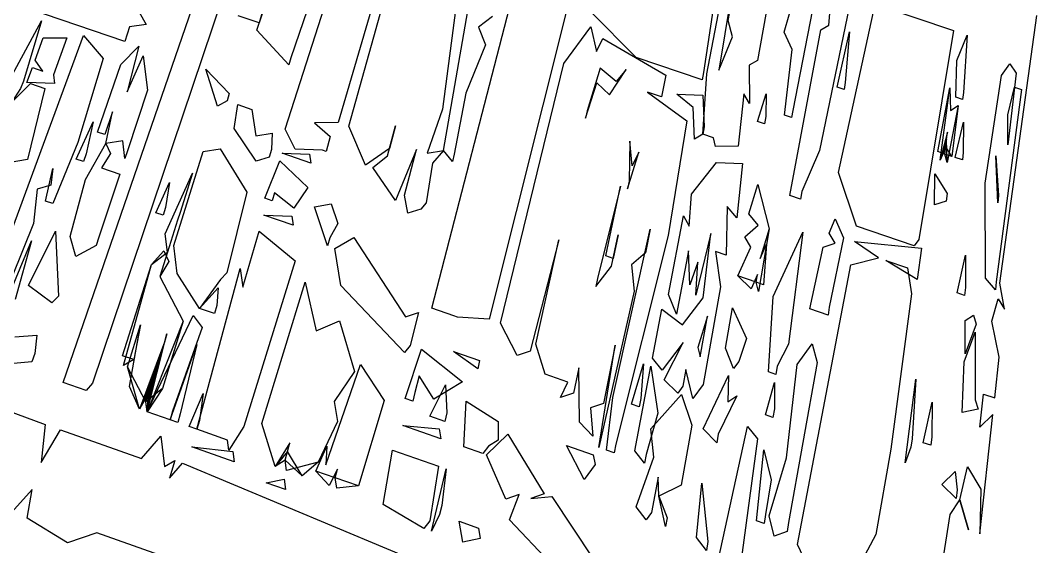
# Model space of a CAD drawing. Extents: x -685 to 123, y -1272 to 108.
# Drawn here: x 3.5 to 114.9, y -98.1 to -40.4 of the extents above; entities that cross this region are included whole.
import ezdxf

# ---------------------------------------------------------------- set-up
doc = ezdxf.new("R2010")
doc.units = 0

msp = doc.modelspace()

# ---------------------------------------------------------------- linework, layer by layer
for p, q in [((38.9547, 1.6437), (11.4152, -80.1514)), ((8.1879, -80.0692), (35.4875, -0.7708)), ((70.8278, -9.5838), (54.9043, -73.1464)), ((47.9184, -19.0225), (38.3357, -51.5862)), ((32.5405, -52.3195), (42.7539, -20.3947)), ((34.6651, -23.2058), (29.662, -40.6668)), ((40.0235, -24.2075), (33.1578, -44.4787)), ((29.4182, -41.454), (33.8161, -28.5796)), ((82.9777, -28.414), (80.074, -45.8341)), ((39.5069, -51.9867), (45.4075, -30.8511)), ((78.7817, -46.2328), (81.6894, -31.0748)), ((14.9295, -42.6883), (-14.1708, -32.7437)), ((51.9188, -33.8613), (49.771, -50.1394)), ((49.8936, -54.6368), (53.4148, -34.3653)), ((87.2556, -41.6762), (89.3046, -34.3996)), ((79.8049, -36.758), (78.4006, -46.1041)), ((81.0976, -40.4181), (81.8132, -36.6322)), ((85.8133, -36.3818), (84.306, -44.7731)), ((91.0308, -35.7605), (88.1985, -50.2521)), ((92.1504, -40.8995), (92.515, -36.2568)), ((15.4108, -37.5575), (17.2805, -40.8277)), ((48.5938, -71.9334), (57.5346, -37.3999)), ((94.6247, -37.7497), (91.1377, -54.6376)), ((93.2084, -57.0549), (97.2314, -38.6219)), ((97.2314, -38.6219), (105.8176, -41.4947)), ((29.662, -40.6668), (27.3706, -39.8873)), ((55.263, -39.9617), (53.7355, -41.1275)), ((71.0059, -44.4437), (65.9994, -39.4286)), ((110.8941, -69.1836), (114.934, -39.8414)), ((1.6529, -48.1535), (5.7918, -40.4582)), ((5.7918, -40.4582), (3.8196, -47.0472)), ((15.4752, -41.0961), (14.9295, -42.6883)), ((17.2805, -40.8277), (15.4752, -41.0961)), ((53.7355, -41.1275), (54.4845, -43.0759)), ((63.0702, -45.134), (66.0314, -41.0951)), ((66.0314, -41.0951), (66.6507, -43.8111)), ((81.5626, -42.2056), (81.0976, -40.4181)), ((91.2748, -41.4098), (92.1504, -40.8995)), ((-0.9067, -72.7185), (10.4117, -42.0379)), ((5.1, -44.7359), (5.98, -42.3181)), ((5.98, -42.3181), (8.5848, -42.3098)), ((8.5848, -42.3098), (7.1392, -46.3492)), ((10.4117, -42.0379), (12.5537, -44.5686)), ((32.9189, -45.2782), (29.4182, -41.454)), ((80.074, -45.8341), (81.5626, -42.2056)), ((88.1215, -43.5947), (87.2556, -41.6762)), ((87.8677, -59.5868), (91.2748, -41.4098)), ((93.0477, -47.7183), (94.4023, -41.6549)), ((94.4023, -41.6549), (93.9321, -47.1909)), ((105.8176, -41.4947), (102.0051, -64.3927)), ((106.1726, -44.7997), (107.3142, -41.9954)), ((107.3142, -41.9954), (106.9124, -48.281)), ((14.4909, -45.2318), (16.4718, -43.2154)), ((16.4718, -43.2154), (15.2169, -48.2057)), ((54.4845, -43.0759), (52.322, -48.3744)), ((66.6507, -43.8111), (67.3746, -42.3811)), ((67.3746, -42.3811), (74.2749, -46.3883)), ((12.5537, -44.5686), (9.8065, -53.7673)), ((15.2169, -48.2057), (16.9732, -44.2815)), ((16.9732, -44.2815), (17.4402, -48.0558)), ((33.1578, -44.4787), (32.9189, -45.2782)), ((78.2489, -46.8907), (71.0059, -44.4437)), ((87.2959, -50.7899), (88.1215, -43.5947)), ((4.21, -47.1813), (4.8044, -45.548)), ((4.8044, -45.548), (5.9715, -45.9485)), ((5.9715, -45.9485), (5.1, -44.7359)), ((11.9618, -52.6329), (14.4909, -45.2318)), ((56.1244, -73.5679), (63.0702, -45.134)), ((67.0675, -45.6391), (65.6327, -50.2899)), ((68.8089, -47.0771), (67.0675, -45.6391)), ((84.306, -44.7731), (83.4061, -45.2964)), ((83.4061, -45.2964), (83.4583, -49.4926)), ((106.0533, -48.8079), (106.1726, -44.7997)), ((111.0763, -46.4438), (112.009, -45.1556)), ((112.009, -45.1556), (112.6747, -46.1777)), ((7.1392, -46.3492), (7.2369, -47.3002)), ((25.1137, -49.7754), (23.8124, -45.7239)), ((23.8124, -45.7239), (26.4043, -48.4066)), ((68.0831, -48.5379), (69.9112, -45.7558)), ((69.9112, -45.7558), (68.8089, -47.0771)), ((74.2749, -46.3883), (73.7943, -48.7651)), ((78.4006, -46.1041), (78.2489, -46.8907)), ((78.3321, -52.8722), (78.7817, -46.2328)), ((109.296, -58.2266), (111.0763, -46.4438)), ((112.6747, -46.1777), (111.7854, -54.0314)), ((2.5249, -49.3845), (4.6003, -47.3154)), ((3.52, -47.8682), (2.5249, -49.3845)), ((3.8196, -47.0472), (3.52, -47.8682)), ((7.2369, -47.3002), (4.21, -47.1813)), ((6.1626, -47.8522), (4.258, -55.6478)), ((4.6003, -47.3154), (6.1626, -47.8522)), ((65.455, -51.0969), (66.7205, -47.2214)), ((66.7205, -47.2214), (68.0831, -48.5379)), ((93.8095, -47.975), (93.0477, -47.7183)), ((93.9321, -47.1909), (93.8095, -47.975)), ((104.0836, -54.7762), (105.3942, -47.7709)), ((104.3645, -55.7137), (105.3942, -47.7709)), ((104.3645, -55.7137), (105.3942, -47.7709)), ((104.3645, -55.7137), (105.3942, -47.7709)), ((105.3942, -47.7709), (105.4707, -50.2519)), ((105.3942, -47.7709), (105.4707, -50.2519)), ((105.3942, -47.7709), (105.4707, -50.2519)), ((105.3942, -47.7709), (105.4707, -50.2519)), ((111.7638, -50.7277), (112.4994, -47.7259)), ((112.4994, -47.7259), (113.2566, -47.9799)), ((17.4402, -48.0558), (15.2313, -54.6957)), ((26.4043, -48.4066), (26.1498, -49.2232)), ((52.322, -48.3744), (51.0686, -55.0384)), ((73.7943, -48.7651), (72.2591, -48.2453)), ((72.2591, -48.2453), (76.5555, -51.4099)), ((77.2523, -49.936), (75.4885, -48.4889)), ((75.4885, -48.4889), (78.3272, -48.6023)), ((78.3272, -48.6023), (78.4856, -52.0642)), ((82.8355, -48.4403), (82.2042, -54.1855)), ((83.4583, -49.4926), (82.8355, -48.4403)), ((84.3263, -51.4797), (85.2717, -48.4242)), ((85.2717, -48.4242), (85.2366, -50.9392)), ((106.8138, -49.0636), (106.0533, -48.8079)), ((106.9124, -48.281), (106.8138, -49.0636)), ((113.2566, -47.9799), (110.4971, -69.0485)), ((26.1498, -49.2232), (25.1137, -49.7754)), ((26.9481, -52.2291), (27.319, -49.6235)), ((27.319, -49.6235), (28.879, -50.1575)), ((49.771, -50.1394), (48.1144, -54.9299)), ((77.403, -53.4202), (77.2523, -49.936)), ((106.3339, -49.7208), (105.1372, -55.9748)), ((106.3339, -49.7208), (105.1372, -55.9748)), ((105.4707, -50.2519), (106.3339, -49.7208)), ((105.4707, -50.2519), (106.3339, -49.7208)), ((105.4707, -50.2519), (106.3339, -49.7208)), ((105.4707, -50.2519), (106.3339, -49.7208)), ((106.3339, -49.7208), (105.6262, -55.2971)), ((106.3339, -49.7208), (105.6262, -55.2971)), ((13.5984, -50.4071), (12.7501, -52.9042)), ((12.8601, -53.879), (13.5984, -50.4071)), ((28.879, -50.1575), (29.3019, -53.0363)), ((65.6327, -50.2899), (65.455, -51.0969)), ((85.2366, -50.9392), (85.0965, -51.7403)), ((88.0642, -51.0496), (87.2959, -50.7899)), ((88.1985, -50.2521), (88.0642, -51.0496)), ((111.7854, -54.0314), (111.7638, -50.7277)), ((9.6191, -55.5938), (11.4606, -51.5274)), ((11.4606, -51.5274), (10.7032, -55.0202)), ((29.3349, -55.814), (26.9481, -52.2291)), ((33.6236, -54.5185), (32.5405, -52.3195)), ((38.3357, -51.5862), (35.7587, -51.6071)), ((35.7587, -51.6071), (37.4787, -53.1016)), ((41.3367, -56.2464), (39.5069, -51.9867)), ((43.754, -55.2499), (44.6382, -51.9439)), ((44.6382, -51.9439), (43.9763, -54.4187)), ((76.5555, -51.4099), (74.5349, -63.9642)), ((78.4856, -52.0642), (78.3321, -52.8722)), ((85.0965, -51.7403), (84.3263, -51.4797)), ((106.0121, -55.4273), (106.8983, -51.5571)), ((106.8983, -51.5571), (106.884, -54.8817)), ((12.7501, -52.9042), (11.9618, -52.6329)), ((29.3019, -53.0363), (31.1198, -52.7445)), ((31.1198, -52.7445), (31.0177, -54.5436)), ((37.4787, -53.1016), (37.0084, -54.7629)), ((78.3321, -52.8722), (77.403, -53.4202)), ((79.493, -53.266), (78.3321, -52.8722)), ((79.7289, -54.2095), (79.493, -53.266)), ((105.1644, -52.6312), (104.3645, -55.7137)), ((105.0616, -53.43), (104.3645, -55.7137)), ((104.9584, -54.2318), (105.0616, -53.43)), ((105.0616, -53.43), (105.1644, -52.6312)), ((105.1372, -55.9748), (105.0616, -53.43)), ((9.8065, -53.7673), (7.0414, -60.4659)), ((10.6254, -57.8478), (12.8601, -53.879)), ((14.7219, -53.583), (12.8601, -53.879)), ((12.8601, -53.879), (13.3664, -54.9942)), ((14.9504, -55.5401), (14.7219, -53.583)), ((23.5516, -54.755), (25.3903, -54.4586)), ((25.3903, -54.4586), (28.3187, -59.2034)), ((31.0177, -54.5436), (30.7692, -55.3807)), ((36.6153, -54.6282), (33.6236, -54.5185)), ((43.9763, -54.4187), (41.3367, -56.2464)), ((46.9387, -54.5279), (44.6127, -60.1343)), ((45.6277, -59.5574), (46.9387, -54.5279)), ((70.3203, -53.6215), (70.2487, -58.0052)), ((70.5901, -56.3482), (70.3203, -53.6215)), ((82.2042, -54.1855), (79.7289, -54.2095)), ((104.9584, -54.2318), (104.3645, -55.7137)), ((104.8548, -55.0366), (104.9584, -54.2318)), ((105.6262, -55.2971), (104.9584, -54.2318)), ((4.258, -55.6478), (2.3619, -55.95)), ((10.4127, -55.8677), (9.6191, -55.5938)), ((10.7032, -55.0202), (10.4127, -55.8677)), ((13.3664, -54.9942), (12.3982, -56.5528)), ((15.2313, -54.6957), (14.9504, -55.5401)), ((20.3175, -65.0644), (23.5516, -54.755)), ((30.7692, -55.3807), (29.3349, -55.814)), ((35.3512, -56.0307), (32.1987, -54.9489)), ((32.1987, -54.9489), (35.1972, -55.0582)), ((35.1972, -55.0582), (35.3512, -56.0307)), ((37.0084, -54.7629), (36.6153, -54.6282)), ((42.1245, -56.5165), (43.754, -55.2499)), ((48.1144, -54.9299), (49.8936, -54.6368)), ((49.8936, -54.6368), (48.6857, -56.03)), ((50.8602, -55.8688), (49.8936, -54.6368)), ((51.0686, -55.0384), (50.8602, -55.8688)), ((70.0771, -58.8384), (71.3181, -54.8359)), ((71.3181, -54.8359), (70.5901, -56.3482)), ((91.1377, -54.6376), (89.1775, -59.1567)), ((104.8548, -55.0366), (104.0836, -54.7762)), ((105.1372, -55.9748), (104.8548, -55.0366)), ((105.6262, -55.2971), (104.8548, -55.0366)), ((106.7839, -55.688), (106.0121, -55.4273)), ((106.884, -54.8817), (106.7839, -55.688)), ((110.6607, -60.3915), (110.4478, -55.2467)), ((110.4478, -55.2467), (110.7545, -59.5699)), ((6.2393, -60.1881), (7.0415, -56.6095)), ((7.0415, -56.6095), (6.8417, -58.4608)), ((12.3982, -56.5528), (14.3854, -57.2385)), ((30.3084, -59.8888), (31.9524, -55.787)), ((31.9524, -55.787), (35.0235, -58.699)), ((44.6127, -60.1343), (42.1245, -56.5165)), ((48.6857, -56.03), (48.006, -60.3735)), ((77.0835, -59.4458), (79.814, -55.9755)), ((79.814, -55.9755), (82.6877, -56.0811)), ((82.6877, -56.0811), (82.0435, -62.0265)), ((8.9589, -64.0647), (10.6254, -57.8478)), ((14.3854, -57.2385), (12.0811, -64.1654)), ((19.3848, -63.7688), (22.3603, -57.1512)), ((22.3603, -57.1512), (21.0118, -61.4363)), ((95.194, -62.9571), (93.2084, -57.0549)), ((103.7283, -60.621), (103.7663, -57.2063)), ((103.7663, -57.2063), (105.1096, -59.3685)), ((5.3408, -58.9073), (4.9237, -62.6643)), ((6.8417, -58.4608), (5.3408, -58.9073)), ((18.3332, -61.4716), (19.834, -58.1691)), ((19.834, -58.1691), (19.4107, -60.8831)), ((35.0235, -58.699), (33.4956, -60.9865)), ((69.2915, -58.5705), (66.7611, -68.6731)), ((67.7041, -66.2069), (69.2915, -58.5705)), ((70.2487, -58.0052), (70.0771, -58.8384)), ((83.3735, -61.589), (84.3472, -58.39)), ((83.3735, -61.589), (84.3472, -58.39)), ((84.3472, -58.39), (85.5941, -63.237)), ((84.3472, -58.39), (85.5941, -63.237)), ((109.3066, -68.6433), (109.296, -58.2266)), ((28.3187, -59.2034), (26.1136, -68.0502)), ((31.1047, -60.1631), (30.3084, -59.8888)), ((31.3551, -59.3084), (31.1047, -60.1631)), ((33.4956, -60.9865), (31.3551, -59.3084)), ((45.9795, -61.5328), (45.6277, -59.5574)), ((76.8406, -62.9422), (77.0835, -59.4458)), ((89.0424, -59.9861), (87.8677, -59.5868)), ((89.1775, -59.1567), (89.0424, -59.9861)), ((105.1096, -59.3685), (105.0051, -60.1918)), ((110.7545, -59.5699), (110.6607, -60.3915)), ((7.0414, -60.4659), (6.2393, -60.1881)), ((19.4107, -60.8831), (19.1348, -61.7488)), ((35.7321, -60.8151), (37.5642, -60.5073)), ((37.167, -65.0999), (35.7321, -60.8151)), ((37.5642, -60.5073), (38.2851, -62.6362)), ((47.3917, -61.0886), (45.9795, -61.5328)), ((48.006, -60.3735), (47.3917, -61.0886)), ((81.0127, -60.7846), (80.8908, -66.1375)), ((82.0435, -62.0265), (81.0127, -60.7846)), ((105.0051, -60.1918), (103.7283, -60.621)), ((19.1348, -61.7488), (18.3332, -61.4716)), ((20.7389, -62.3033), (19.6368, -65.8053)), ((21.0118, -61.4363), (20.7389, -62.3033)), ((33.4012, -62.8478), (30.2014, -61.7444)), ((30.2014, -61.7444), (33.2488, -61.8465)), ((33.2488, -61.8465), (33.4012, -62.8478)), ((74.5705, -70.4212), (76.2109, -61.8273)), ((76.2109, -61.8273), (76.8406, -62.9422)), ((84.41, -62.8333), (83.3735, -61.589)), ((84.41, -62.8333), (83.3735, -61.589)), ((92.1817, -63.7009), (92.8343, -62.1545)), ((92.8343, -62.1545), (93.7601, -64.2385)), ((4.9237, -62.6643), (1.3846, -71.4643)), ((4.3818, -69.4574), (7.3439, -63.5042)), ((7.3439, -63.5042), (7.6551, -70.5986)), ((27.8795, -69.6446), (29.6925, -63.4762)), ((29.6925, -63.4762), (33.6136, -66.7544)), ((38.2851, -62.6362), (37.4074, -64.2294)), ((68.4507, -81.7369), (72.5524, -63.2863)), ((72.5524, -63.2863), (72.0435, -65.8513)), ((82.9306, -64.1209), (84.41, -62.8333)), ((82.9306, -64.1209), (84.41, -62.8333)), ((85.5941, -63.237), (84.4327, -70.0952)), ((85.5941, -63.237), (84.6201, -66.5042)), ((101.4988, -65.1017), (95.194, -62.9571)), ((1.7955, -71.6078), (4.7126, -64.5655)), ((4.7126, -64.5655), (2.9343, -70.9838)), ((9.575, -66.2552), (8.9589, -64.0647)), ((12.0811, -64.1654), (11.7879, -65.0465)), ((19.6368, -65.8053), (19.3848, -63.7688)), ((37.4074, -64.2294), (37.167, -65.0999)), ((37.9706, -65.3772), (40.0496, -64.1904)), ((40.0496, -64.1904), (45.7054, -72.8799)), ((62.5188, -64.4285), (59.3892, -76.6392)), ((59.9976, -75.8759), (62.5188, -64.4285)), ((68.3246, -67.3463), (69.0336, -63.9043)), ((69.0336, -63.9043), (68.5029, -66.4808)), ((74.5349, -63.9642), (68.7722, -86.8258)), ((79.2152, -63.7532), (77.5487, -70.5117)), ((78.3526, -70.7876), (79.2152, -63.7532)), ((83.5752, -65.2423), (82.9306, -64.1209)), ((83.5752, -65.2423), (82.9306, -64.1209)), ((86.0363, -70.6445), (89.2865, -63.6037)), ((89.2865, -63.6037), (87.7379, -75.8805)), ((92.8417, -64.8151), (92.1817, -63.7009)), ((93.7601, -64.2385), (92.1928, -71.8328)), ((102.0051, -64.3927), (101.4988, -65.1017)), ((-45.4284, -65.4525), (6.1976, -84.68)), ((11.7879, -65.0465), (9.575, -66.2552)), ((17.8624, -67.1546), (19.2327, -65.6652)), ((17.8624, -67.1546), (19.2327, -65.6652)), ((17.8624, -67.1546), (19.2327, -65.6652)), ((17.8624, -67.1546), (19.2327, -65.6652)), ((17.8624, -67.1546), (19.2327, -65.6652)), ((17.8624, -67.1546), (19.2327, -65.6652)), ((17.8624, -67.1546), (19.2327, -65.6652)), ((19.2327, -65.6652), (19.7636, -66.8299)), ((19.2327, -65.6652), (19.7636, -66.8299)), ((19.2327, -65.6652), (19.7636, -66.8299)), ((19.2327, -65.6652), (19.7636, -66.8299)), ((19.2327, -65.6652), (19.7636, -66.8299)), ((19.2327, -65.6652), (19.7636, -66.8299)), ((19.2327, -65.6652), (19.7636, -66.8299)), ((20.7029, -68.1404), (20.3175, -65.0644)), ((38.6258, -69.4563), (37.9706, -65.3772)), ((76.7554, -65.6339), (75.446, -72.5962)), ((76.9075, -69.3633), (76.7554, -65.6339)), ((80.8908, -66.1375), (79.6977, -65.7295)), ((79.6977, -65.7295), (80.2735, -69.5923)), ((82.181, -68.4053), (83.5752, -65.2423)), ((82.181, -68.4053), (83.5752, -65.2423)), ((84.6201, -66.5042), (85.307, -64.9321)), ((85.307, -64.9321), (84.9798, -69.3634)), ((90.0503, -72.0196), (91.5243, -65.2588)), ((91.5243, -65.2588), (92.8417, -64.8151)), ((97.5908, -66.4333), (94.9447, -64.6418)), ((94.9447, -64.6418), (102.2882, -65.3701)), ((102.2882, -65.3701), (101.8404, -68.7759)), ((17.8624, -67.1546), (19.6368, -65.8053)), ((19.6368, -65.8053), (18.7989, -68.468)), ((19.7636, -66.8299), (18.7989, -68.468)), ((19.7636, -66.8299), (18.7989, -68.468)), ((19.7636, -66.8299), (18.7989, -68.468)), ((19.7636, -66.8299), (18.7989, -68.468)), ((19.7636, -66.8299), (18.7989, -68.468)), ((19.7636, -66.8299), (18.7989, -68.468)), ((19.7636, -66.8299), (18.7989, -68.468)), ((33.6136, -66.7544), (28.0105, -84.9188)), ((68.5029, -66.4808), (67.7041, -66.2069)), ((72.0435, -65.8513), (70.5011, -67.1662)), ((94.5671, -67.1928), (97.5908, -66.4333)), ((101.8404, -68.7759), (98.3833, -66.7033)), ((98.3833, -66.7033), (100.7624, -67.514)), ((106.2192, -70.2688), (107.1322, -66.1357)), ((107.1322, -66.1357), (107.1192, -69.68)), ((14.6899, -77.1409), (17.8624, -67.1546)), ((14.6899, -77.1409), (17.8624, -67.1546)), ((14.6899, -77.1409), (17.8624, -67.1546)), ((14.6899, -77.1409), (17.8624, -67.1546)), ((14.6899, -77.1409), (17.8624, -67.1546)), ((14.6899, -77.1409), (17.8624, -67.1546)), ((14.6899, -77.1409), (17.8624, -67.1546)), ((14.8096, -78.2159), (17.8624, -67.1546)), ((22.8416, -85.2087), (27.5927, -67.5844)), ((27.5927, -67.5844), (27.8795, -69.6446)), ((66.5785, -69.5476), (68.3246, -67.3463)), ((70.5011, -67.1662), (70.7799, -70.0539)), ((77.79, -66.902), (76.9075, -69.3633)), ((77.5487, -70.5117), (77.79, -66.902)), ((88.6959, -97.8229), (94.5671, -67.1928)), ((100.7624, -67.514), (101.2148, -70.362)), ((18.7989, -68.468), (21.356, -73.3523)), ((18.7989, -68.468), (21.356, -73.3523)), ((18.7989, -68.468), (21.356, -73.3523)), ((18.7989, -68.468), (21.356, -73.3523)), ((18.7989, -68.468), (21.356, -73.3523)), ((18.7989, -68.468), (21.356, -73.3523)), ((18.7989, -68.468), (21.356, -73.3523)), ((18.7989, -68.468), (21.356, -73.3523)), ((23.1371, -71.9653), (20.7029, -68.1404)), ((25.4416, -68.7991), (23.1371, -71.9653)), ((26.1136, -68.0502), (25.4416, -68.7991)), ((29.955, -84.5545), (34.7342, -69.0821)), ((29.955, -84.5545), (34.7342, -69.0821)), ((29.955, -84.5545), (34.7342, -69.0821)), ((34.7342, -69.0821), (35.9389, -74.4202)), ((34.7342, -69.0821), (35.9389, -74.4202)), ((34.7342, -69.0821), (35.9389, -74.4202)), ((66.7611, -68.6731), (66.5785, -69.5476)), ((84.1798, -69.0896), (82.181, -68.4053)), ((83.6313, -69.8207), (82.181, -68.4053)), ((84.3271, -68.2245), (83.6313, -69.8207)), ((84.1798, -69.0896), (84.3271, -68.2245)), ((84.4327, -70.0952), (84.1798, -69.0896)), ((84.9798, -69.3634), (84.1798, -69.0896)), ((110.4009, -69.9053), (109.3066, -68.6433)), ((110.4971, -69.0485), (110.4009, -69.9053)), ((6.9384, -71.3631), (4.3818, -69.4574)), ((23.1371, -71.9653), (25.1739, -69.692)), ((25.1739, -69.692), (25.0437, -71.6304)), ((45.611, -76.7847), (38.6258, -69.4563)), ((70.7799, -70.0539), (66.9177, -87.1887)), ((80.2735, -69.5923), (78.3634, -80.2817)), ((107.1192, -69.68), (107.0162, -70.5406)), ((111.4051, -72.0369), (110.8941, -69.1836)), ((7.6551, -70.5986), (6.9384, -71.3631)), ((75.446, -72.5962), (74.5705, -70.4212)), ((76.0889, -73.7601), (78.3526, -70.7876)), ((85.5301, -78.9089), (86.0363, -70.6445)), ((101.2148, -70.362), (98.96, -87.3935)), ((107.0162, -70.5406), (106.2192, -70.2688)), ((110.0123, -73.3648), (110.7027, -70.901)), ((110.7027, -70.901), (111.4051, -72.0369)), ((24.7736, -72.5344), (23.1371, -71.9653)), ((25.0437, -71.6304), (24.7736, -72.5344)), ((45.7054, -72.8799), (47.152, -72.4058)), ((47.152, -72.4058), (46.2495, -76.0158)), ((51.0326, -72.7765), (48.5938, -71.9334)), ((72.8037, -77.3972), (73.8312, -72.041)), ((73.8312, -72.041), (76.0889, -73.7601)), ((80.7952, -76.3267), (81.5711, -71.8921)), ((81.5711, -71.8921), (83.1327, -75.2389)), ((92.0601, -72.708), (90.0503, -72.0196)), ((92.1928, -71.8328), (92.0601, -72.708)), ((17.3875, -83.2958), (22.453, -72.7288)), ((21.356, -73.3523), (17.3875, -83.2958)), ((21.356, -73.3523), (17.3875, -83.2958)), ((21.356, -73.3523), (17.3875, -83.2958)), ((21.356, -73.3523), (17.3875, -83.2958)), ((21.356, -73.3523), (17.3875, -83.2958)), ((21.356, -73.3523), (17.3875, -83.2958)), ((21.356, -73.3523), (19.0932, -80.7526)), ((21.356, -73.3523), (19.0932, -80.7526)), ((22.453, -72.7288), (23.4085, -74.0669)), ((35.9389, -74.4202), (38.4747, -73.3193)), ((35.9389, -74.4202), (38.4747, -73.3193)), ((35.9389, -74.4202), (38.4747, -73.3193)), ((38.4747, -73.3193), (40.14, -78.8829)), ((38.4747, -73.3193), (40.14, -78.8829)), ((38.4747, -73.3193), (40.14, -78.8829)), ((51.4393, -72.9171), (51.0326, -72.7765)), ((54.9043, -73.1464), (51.4393, -72.9171)), ((78.8391, -72.823), (77.7896, -76.2428)), ((78.0341, -77.2815), (78.8391, -72.823)), ((107.0926, -76.9337), (107.106, -73.2789)), ((107.106, -73.2789), (108.0098, -72.6813)), ((108.0098, -72.6813), (108.3091, -73.6898)), ((110.8291, -77.2919), (110.0123, -73.3648)), ((15.2247, -78.3611), (16.6818, -73.7455)), ((15.2247, -78.3611), (16.6818, -73.7455)), ((15.2247, -78.3611), (16.6818, -73.7455)), ((15.2247, -78.3611), (16.6818, -73.7455)), ((15.2247, -78.3611), (16.6818, -73.7455)), ((15.4673, -80.5254), (16.6818, -73.7455)), ((15.4673, -80.5254), (16.6818, -73.7455)), ((15.4673, -80.5254), (16.6818, -73.7455)), ((16.6818, -73.7455), (15.9328, -77.5754)), ((16.6818, -73.7455), (15.9328, -77.5754)), ((16.6818, -73.7455), (15.9328, -77.5754)), ((16.6818, -73.7455), (15.9328, -77.5754)), ((16.6818, -73.7455), (15.9328, -77.5754)), ((16.6818, -73.7455), (15.9328, -77.5754)), ((16.6818, -73.7455), (15.9328, -77.5754)), ((16.6818, -73.7455), (15.9328, -77.5754)), ((23.4085, -74.0669), (20.1901, -83.227)), ((57.9593, -77.1217), (56.1244, -73.5679)), ((106.988, -77.8216), (108.2076, -74.5649)), ((108.3091, -73.6898), (107.0926, -76.9337)), ((108.2076, -74.5649), (108.1978, -81.9681)), ((2.9, -75.0846), (5.2837, -74.8838)), ((5.2837, -74.8838), (5.0688, -76.8832)), ((19.2781, -75.6679), (16.5496, -83.0019)), ((17.3875, -83.2958), (19.5617, -74.7495)), ((19.5617, -74.7495), (19.2781, -75.6679)), ((76.1634, -75.6827), (73.8575, -78.7259)), ((74.0956, -79.7771), (76.1634, -75.6827)), ((83.1327, -75.2389), (82.2677, -77.7852)), ((5.0688, -76.8832), (4.7528, -77.8162)), ((18.9935, -76.5899), (16.5496, -83.0019)), ((18.7077, -77.5156), (18.9935, -76.5899)), ((19.9031, -84.1781), (22.8575, -75.8986)), ((22.8575, -75.8986), (21.0277, -83.5206)), ((46.2495, -76.0158), (45.611, -76.7847)), ((45.6983, -81.8276), (47.4796, -76.4424)), ((47.4796, -76.4424), (51.974, -79.9887)), ((53.6403, -78.5791), (50.9815, -76.6694)), ((50.9815, -76.6694), (53.853, -77.6647)), ((59.3892, -76.6392), (57.9593, -77.1217)), ((61.0407, -79.1702), (59.9976, -75.8759)), ((66.9177, -87.1887), (68.7253, -75.9898)), ((68.7253, -75.9898), (67.4404, -82.3741)), ((77.7896, -76.2428), (78.0341, -77.2815)), ((81.705, -78.5467), (80.7952, -76.3267)), ((87.7379, -75.8805), (86.4926, -78.2878)), ((88.6725, -78.0889), (90.3086, -75.8253)), ((90.3086, -75.8253), (90.8459, -77.8906)), ((4.7528, -77.8162), (2.3536, -78.0229)), ((15.9328, -77.5754), (14.6899, -77.1409)), ((15.9328, -77.5754), (14.6899, -77.1409)), ((15.9328, -77.5754), (14.6899, -77.1409)), ((15.9328, -77.5754), (14.6899, -77.1409)), ((15.9328, -77.5754), (14.6899, -77.1409)), ((15.9328, -77.5754), (14.6899, -77.1409)), ((15.9328, -77.5754), (14.6899, -77.1409)), ((15.9328, -77.5754), (14.8096, -78.2159)), ((18.7077, -77.5156), (16.5496, -83.0019)), ((17.3875, -83.2958), (18.7077, -77.5156)), ((18.4207, -78.445), (18.7077, -77.5156)), ((53.853, -77.6647), (53.6403, -78.5791)), ((73.8575, -78.7259), (72.8037, -77.3972)), ((82.2677, -77.7852), (81.705, -78.5467)), ((90.8459, -77.8906), (87.723, -95.4392)), ((106.7615, -83.3624), (106.988, -77.8216)), ((110.3389, -81.7644), (110.8291, -77.2919)), ((17.2613, -82.2004), (15.2247, -78.3611)), ((16.5496, -83.0019), (15.2247, -78.3611)), ((16.5496, -83.0019), (15.2247, -78.3611)), ((16.5496, -83.0019), (15.2247, -78.3611)), ((16.5496, -83.0019), (15.2247, -78.3611)), ((18.4207, -78.445), (16.5496, -83.0019)), ((17.3875, -83.2958), (18.4207, -78.445)), ((18.1326, -79.3782), (18.4207, -78.445)), ((37.0013, -89.1193), (40.7933, -78.1047)), ((37.0013, -89.1193), (40.7933, -78.1047)), ((40.14, -78.8829), (37.9177, -82.1705)), ((40.14, -78.8829), (37.9177, -82.1705)), ((40.14, -78.8829), (37.9177, -82.1705)), ((40.7933, -78.1047), (43.3893, -82.038)), ((40.7933, -78.1047), (43.3893, -82.038)), ((64.713, -78.4809), (64.1389, -81.2298)), ((64.8027, -84.4437), (64.713, -78.4809)), ((70.5134, -82.4513), (71.8123, -78.0197)), ((70.8562, -87.55), (72.6301, -78.3021)), ((71.8123, -78.0197), (71.5168, -81.8148)), ((72.6301, -78.3021), (73.4044, -83.4527)), ((76.4807, -78.666), (76.147, -80.4858)), ((77.2132, -81.8278), (76.4807, -78.666)), ((86.3465, -79.1901), (85.5301, -78.9089)), ((86.4926, -78.2878), (86.3465, -79.1901)), ((87.4996, -88.335), (88.6725, -78.0889)), ((10.6931, -80.9478), (8.1879, -80.0692)), ((11.4152, -80.1514), (10.6931, -80.9478)), ((18.1326, -79.3782), (16.5496, -83.0019)), ((17.3875, -83.2958), (18.1326, -79.3782)), ((17.8433, -80.3152), (18.1326, -79.3782)), ((47.213, -79.3341), (46.7574, -81.1854)), ((48.8294, -81.9063), (47.213, -79.3341)), ((51.974, -79.9887), (48.8294, -81.9063)), ((63.508, -80.0248), (61.0407, -79.1702)), ((62.7068, -81.7236), (63.508, -80.0248)), ((75.5679, -81.259), (74.0956, -79.7771)), ((78.369, -85.1724), (81.1402, -79.311)), ((81.1402, -79.311), (81.0779, -82.1895)), ((85.1953, -83.6121), (86.1998, -80.0958)), ((86.1998, -80.0958), (86.1679, -82.9765)), ((100.4958, -88.8985), (101.6762, -79.7287)), ((101.6762, -79.7287), (101.2673, -86.2521)), ((16.5496, -83.0019), (15.4673, -80.5254)), ((16.5496, -83.0019), (15.4673, -80.5254)), ((16.5496, -83.0019), (15.4673, -80.5254)), ((17.8433, -80.3152), (16.5496, -83.0019)), ((17.5529, -81.2559), (16.5496, -83.0019)), ((19.0932, -80.7526), (17.2613, -82.2004)), ((17.2613, -82.2004), (17.5529, -81.2559)), ((17.3875, -83.2958), (17.8433, -80.3152)), ((19.0932, -80.7526), (17.3875, -83.2958)), ((17.3875, -83.2958), (17.5529, -81.2559)), ((17.5529, -81.2559), (17.8433, -80.3152)), ((22.0017, -84.9141), (23.5432, -81.2708)), ((23.5432, -81.2708), (23.1229, -84.2549)), ((46.7574, -81.1854), (46.5282, -82.1166)), ((48.3781, -83.7762), (50.1031, -80.3384)), ((50.1031, -80.3384), (50.2664, -83.4181)), ((64.1389, -81.2298), (62.7068, -81.7236)), ((76.147, -80.4858), (75.5679, -81.259)), ((78.3634, -80.2817), (77.2132, -81.8278)), ((108.7074, -84.9811), (109.1159, -81.3447)), ((109.1159, -81.3447), (110.3389, -81.7644)), ((17.3875, -83.2958), (17.2613, -82.2004)), ((37.9177, -82.1705), (38.2553, -84.344)), ((37.9177, -82.1705), (38.2553, -84.344)), ((37.9177, -82.1705), (38.2553, -84.344)), ((43.3893, -82.038), (40.5551, -91.4215)), ((43.3893, -82.038), (40.5551, -91.4215)), ((46.5282, -82.1166), (45.6983, -81.8276)), ((52.1056, -87.1201), (52.3664, -82.1289)), ((52.3664, -82.1289), (55.8885, -84.3625)), ((67.4404, -82.3741), (66.0129, -82.8702)), ((67.7521, -87.4788), (68.4507, -81.7369)), ((71.339, -82.7373), (70.5134, -82.4513)), ((71.5168, -81.8148), (71.339, -82.7373)), ((72.6398, -85.1685), (75.9791, -81.4011)), ((75.9791, -81.4011), (77.1268, -84.7421)), ((82.0569, -81.557), (80.0264, -85.7464)), ((81.0779, -82.1895), (82.0569, -81.557)), ((102.5055, -86.6791), (103.4876, -82.2368)), ((103.4876, -82.2368), (103.4452, -86.0394)), ((108.1978, -81.9681), (108.5034, -83.0153)), ((19.9031, -84.1781), (17.3875, -83.2958)), ((20.1901, -83.227), (19.9031, -84.1781)), ((21.0277, -83.5206), (20.7423, -84.4724)), ((50.2664, -83.4181), (50.0436, -84.3564)), ((66.0129, -82.8702), (66.2739, -85.9577)), ((73.4044, -83.4527), (72.1075, -87.9848)), ((86.1679, -82.9765), (86.0197, -83.8969)), ((108.5034, -83.0153), (106.7615, -83.3624)), ((108.7044, -96.6763), (110.1401, -83.5777)), ((110.1401, -83.5777), (108.7074, -84.9811)), ((6.1976, -84.68), (5.7654, -88.8562)), ((20.7423, -84.4724), (19.9031, -84.1781)), ((23.1229, -84.2549), (22.8416, -85.2087)), ((31.4157, -89.2749), (29.955, -84.5545)), ((31.4157, -89.2749), (29.955, -84.5545)), ((31.4157, -89.2749), (29.955, -84.5545)), ((38.2553, -84.344), (36.1577, -88.8236)), ((38.2553, -84.344), (36.1577, -88.8236)), ((38.2553, -84.344), (36.1577, -88.8236)), ((50.0436, -84.3564), (48.3781, -83.7762)), ((55.8885, -84.3625), (55.8825, -86.3907)), ((66.2739, -85.9577), (64.8027, -84.4437)), ((86.0197, -83.8969), (85.1953, -83.6121)), ((5.7654, -88.8562), (7.8836, -85.2733)), ((7.8836, -85.2733), (16.7561, -88.3959)), ((22.8416, -85.2087), (22.0017, -84.9141)), ((26.2047, -86.3883), (22.8416, -85.2087)), ((28.0105, -84.9188), (26.3505, -87.4971)), ((49.5953, -86.2443), (45.4177, -84.7869)), ((45.4177, -84.7869), (49.4026, -85.153)), ((49.4026, -85.153), (49.5953, -86.2443)), ((54.6187, -87.9968), (56.9276, -85.7374)), ((56.9276, -85.7374), (60.9287, -92.2644)), ((72.9421, -88.2748), (72.6398, -85.1685)), ((77.1268, -84.7421), (75.9417, -91.34)), ((79.8647, -86.6804), (78.369, -85.1724)), ((79.5008, -101.8968), (83.2398, -84.8901)), ((80.0264, -85.7464), (79.8647, -86.6804)), ((83.2398, -84.8901), (84.328, -86.2495)), ((16.7561, -88.3959), (18.9044, -85.944)), ((18.9044, -85.944), (19.2977, -89.2904)), ((26.3505, -87.4971), (26.2047, -86.3883)), ((33.0477, -86.6831), (31.4157, -89.2749)), ((32.7866, -87.642), (33.0477, -86.6831)), ((55.8825, -86.3907), (54.8335, -87.0464)), ((68.7722, -86.8258), (68.5868, -87.7691)), ((84.328, -86.2495), (82.2337, -101.8002)), ((101.2673, -86.2521), (101.1489, -87.1783)), ((103.3313, -86.9638), (102.5055, -86.6791)), ((103.4452, -86.0394), (103.3313, -86.9638)), ((26.9195, -88.7591), (22.2756, -87.1281)), ((22.2756, -87.1281), (26.7722, -87.6451)), ((26.7722, -87.6451), (26.9195, -88.7591)), ((32.7866, -87.642), (31.4157, -89.2749)), ((32.5244, -88.6048), (32.7866, -87.642)), ((34.3758, -90.3138), (32.7866, -87.642)), ((35.9022, -89.7895), (37.0858, -87.0505)), ((35.9022, -89.7895), (37.0858, -87.0505)), ((37.0858, -87.0505), (37.0013, -89.1193)), ((37.0858, -87.0505), (37.0013, -89.1193)), ((43.2798, -93.4388), (44.2939, -87.4892)), ((44.2939, -87.4892), (49.3366, -89.2519)), ((54.1997, -87.8506), (52.1056, -87.1201)), ((54.8335, -87.0464), (54.1997, -87.8506)), ((56.7098, -92.8721), (54.6187, -87.9968)), ((65.3149, -90.7005), (63.3874, -86.9717)), ((63.3874, -86.9717), (66.3104, -87.9888)), ((66.3104, -87.9888), (66.5382, -89.0835)), ((68.5868, -87.7691), (67.7521, -87.4788)), ((71.9287, -88.9311), (70.8562, -87.55)), ((72.1075, -87.9848), (71.9287, -88.9311)), ((84.1952, -95.2312), (85.0057, -87.4712)), ((85.0057, -87.4712), (85.802, -90.7328)), ((98.96, -87.3935), (97.2822, -96.7328)), ((101.1489, -87.1783), (100.4958, -88.8985)), ((19.2977, -89.2904), (20.4352, -88.6165)), ((20.4352, -88.6165), (19.8548, -90.5651)), ((19.8548, -90.5651), (21.2816, -88.9142)), ((21.2816, -88.9142), (54.1057, -102.6277)), ((32.5244, -88.6048), (31.4157, -89.2749)), ((32.6839, -89.7199), (32.5244, -88.6048)), ((34.3758, -90.3138), (32.5244, -88.6048)), ((36.1577, -88.8236), (32.6839, -89.7199)), ((36.1577, -88.8236), (34.3758, -90.3138)), ((36.1577, -88.8236), (34.3758, -90.3138)), ((66.5382, -89.0835), (65.3149, -90.7005)), ((71.0236, -93.7198), (72.9421, -88.2748)), ((85.6146, -94.7056), (87.4996, -88.335)), ((38.016, -90.5309), (35.9022, -89.7895)), ((37.3398, -91.3541), (35.9022, -89.7895)), ((38.2673, -89.563), (37.3398, -91.3541)), ((38.016, -90.5309), (38.2673, -89.563)), ((49.3366, -89.2519), (48.3838, -95.2302)), ((48.5783, -96.3659), (50.1782, -89.5461)), ((50.1782, -89.5461), (49.6938, -93.568)), ((104.5365, -91.2741), (106.006, -89.8264)), ((106.006, -89.8264), (106.2031, -91.8503)), ((106.5111, -92.9406), (107.3585, -89.3211)), ((107.3585, -89.3211), (108.8098, -91.771)), ((30.4584, -91.0695), (32.4204, -90.691)), ((32.5803, -91.8153), (30.4584, -91.0695)), ((32.4204, -90.691), (32.5803, -91.8153)), ((38.1874, -91.6515), (38.016, -90.5309)), ((40.5551, -91.4215), (38.016, -90.5309)), ((73.4252, -90.4644), (72.713, -94.3092)), ((73.4914, -92.5257), (73.4252, -90.4644)), ((75.9417, -91.34), (73.4914, -92.5257)), ((77.619, -97.0556), (78.2082, -91.1146)), ((78.2082, -91.1146), (78.8923, -97.5001)), ((85.802, -90.7328), (85.1932, -94.559)), ((106.0934, -92.7961), (104.5365, -91.2741)), ((4.7952, -91.8081), (2.5232, -94.3401)), ((4.2428, -94.9495), (4.7952, -91.8081)), ((40.5551, -91.4215), (38.1874, -91.6515)), ((58.189, -92.3463), (56.7098, -92.8721)), ((57.1318, -95.1189), (58.189, -92.3463)), ((60.9287, -92.2644), (59.4565, -92.7894)), ((106.2031, -91.8503), (106.0934, -92.7961)), ((108.8098, -91.771), (108.7044, -96.6763)), ((47.725, -96.0662), (43.2798, -93.4388)), ((49.6938, -93.568), (49.4652, -94.5466)), ((59.4565, -92.7894), (61.773, -92.5593)), ((61.773, -92.5593), (66.303, -99.3895)), ((74.2272, -95.8715), (73.4914, -92.5257)), ((73.4914, -92.5257), (74.4037, -94.899)), ((105.4535, -94.5539), (106.5111, -92.9406)), ((106.5111, -92.9406), (107.4428, -96.239)), ((107.4428, -96.239), (106.5111, -92.9406)), ((49.4652, -94.5466), (48.5783, -96.3659)), ((72.1098, -95.1324), (71.0236, -93.7198)), ((72.713, -94.3092), (72.1098, -95.1324)), ((85.1932, -94.559), (85.0395, -95.5251)), ((86.1547, -96.9375), (85.6146, -94.7056)), ((103.77, -105.1437), (105.4535, -94.5539)), ((8.6589, -97.6377), (4.2428, -94.9495)), ((48.3838, -95.2302), (47.725, -96.0662)), ((51.995, -97.5659), (51.5919, -95.2925)), ((51.5919, -95.2925), (53.7206, -96.0391)), ((61.6237, -99.8771), (57.1318, -95.1189)), ((74.4037, -94.899), (74.2272, -95.8715)), ((85.0395, -95.5251), (84.1952, -95.2312)), ((87.723, -95.4392), (87.5742, -96.4077)), ((11.8794, -96.5371), (8.6589, -97.6377)), ((40.0489, -106.514), (11.8794, -96.5371)), ((53.7206, -96.0391), (53.9264, -97.1755)), ((87.5742, -96.4077), (86.1547, -96.9375)), ((97.2822, -96.7328), (95.4867, -100.1888)), ((53.9264, -97.1755), (51.995, -97.5659)), ((78.7244, -98.4809), (77.619, -97.0556)), ((78.8923, -97.5001), (78.7244, -98.4809)), ((91.0949, -102.8022), (88.6959, -97.8229))]:
    msp.add_line(p, q)

doc.saveas('drawing.dxf')
